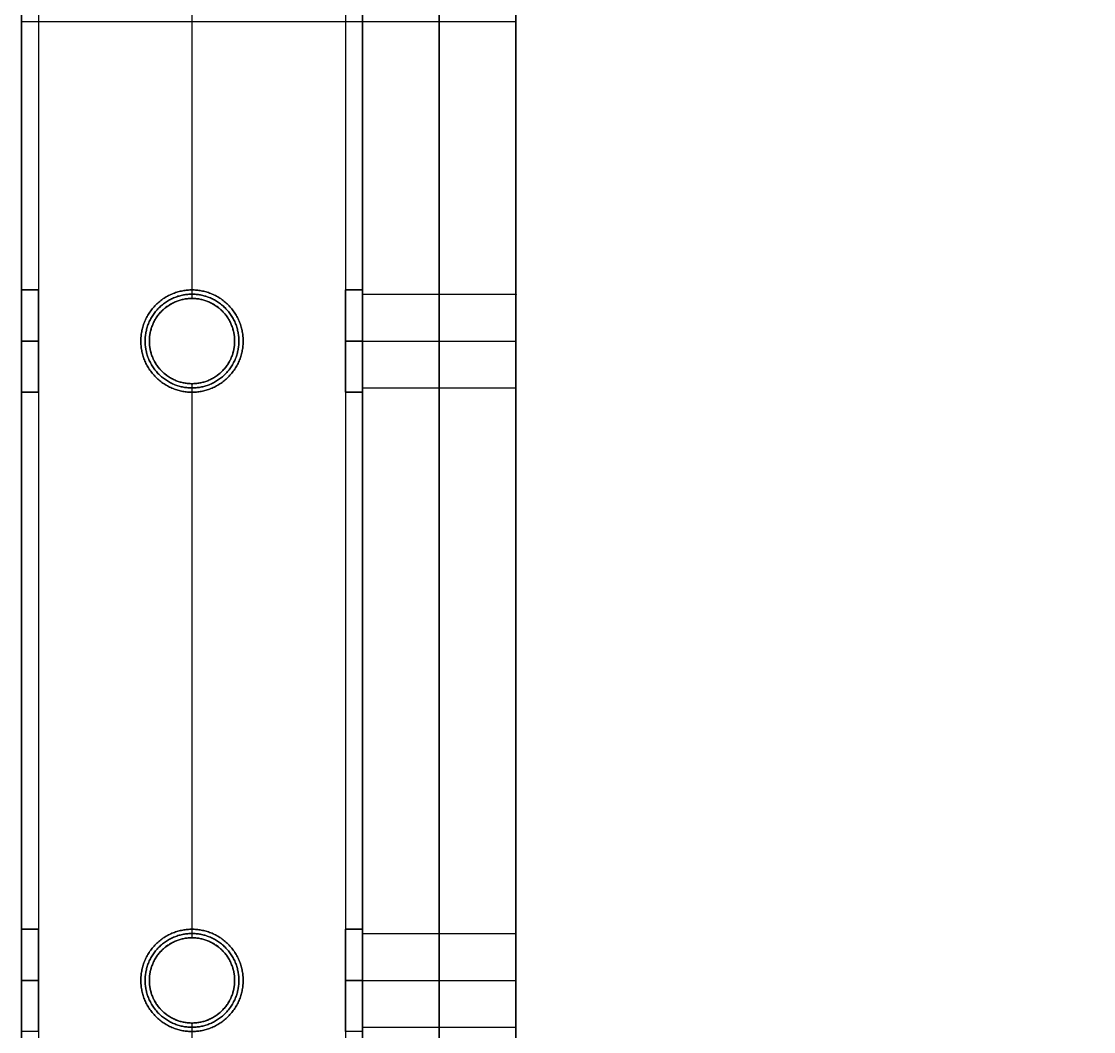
# Model space of a CAD drawing. Header units: millimetres. Extents: x -6529 to 809, y -8611 to 207.
# Drawn here: x -507 to -381.2, y -8371.5 to -8253 of the extents above; entities that cross this region are included whole.
import ezdxf

# ---------------------------------------------------------------- set-up
doc = ezdxf.new("R2010")
doc.units = ezdxf.units.MM
doc.header["$MEASUREMENT"] = 0
doc.layers.add('platen', color=7, linetype='Continuous', true_color=0x007f00)
doc.layers.add('staal', color=5, linetype='Continuous', true_color=0x0000ff)

# ---------------------------------------------------------------- blocks, each defined once
blk = doc.blocks.new('plaat base')
at = {"layer": 'platen'}
for p, q in [((58, -600), (1258, -600)), ((58, -600, 18), (1258, -600, 18)), ((245.5, -1232.5), (245.5, -1232.5, 18)), ((320.5, -1232.5), (320.5, -1232.5, 18)), ((240, -1238), (240, -1238, 18)), ((251, -1238), (251, -1238, 18)), ((315, -1238), (315, -1238, 18)), ((326, -1238), (326, -1238, 18)), ((245.5, -1243.5), (245.5, -1243.5, 18)), ((320.5, -1243.5), (320.5, -1243.5, 18))]:
    blk.add_line(p, q, dxfattribs=at)
for points in [[(358, 0), (179, 0), (0, 0)], [(358, 0, 18), (179, 0, 18), (0, 0, 18)], [(358, 0, 9), (179, 0, 9), (0, 0, 9)], [(0, -600), (0, -750), (0, -900)], [(0, -600, 18), (0, -750, 18), (0, -900, 18)], [(0, -600, 9), (0, -750, 9), (0, -900, 9)], [(0, -900), (0, -900, 9), (0, -900, 18)], [(0, -900), (29, -900), (58, -900)], [(0, -900, 18), (29, -900, 18), (58, -900, 18)], [(0, -900, 9), (29, -900, 9), (58, -900, 9)], [(29, -900), (29, -900, 9), (29, -900, 18)], [(58, -900), (58, -900, 9), (58, -900, 18)], [(58, -900), (58, -1079), (58, -1258)], [(58, -900, 18), (58, -1079, 18), (58, -1258, 18)], [(58, -900, 9), (58, -1079, 9), (58, -1258, 9)], [(58, -1258), (208, -1258), (358, -1258)], [(58, -1258, 18), (208, -1258, 18), (358, -1258, 18)], [(58, -1258, 9), (208, -1258, 9), (358, -1258, 9)]]:
    blk.add_open_spline(points, degree=2, dxfattribs=at)
for points in [[(245.5, -1243.5), (240, -1243.5), (240, -1238), (240, -1232.5), (245.5, -1232.5), (251, -1232.5), (251, -1238), (251, -1243.5), (245.5, -1243.5)], [(245.5, -1243.5, 18), (240, -1243.5, 18), (240, -1238, 18), (240, -1232.5, 18), (245.5, -1232.5, 18), (251, -1232.5, 18), (251, -1238, 18), (251, -1243.5, 18), (245.5, -1243.5, 18)], [(320.5, -1243.5), (315, -1243.5), (315, -1238), (315, -1232.5), (320.5, -1232.5), (326, -1232.5), (326, -1238), (326, -1243.5), (320.5, -1243.5)], [(320.5, -1243.5, 18), (315, -1243.5, 18), (315, -1238, 18), (315, -1232.5, 18), (320.5, -1232.5, 18), (326, -1232.5, 18), (326, -1238, 18), (326, -1243.5, 18), (320.5, -1243.5, 18)]]:
    blk.add_rational_spline(points, [1, 0.707106781187, 1, 0.707106781187, 1, 0.707106781187, 1, 0.707106781187, 1], degree=2, knots=[-31.415927, -31.415927, -31.415927, -23.561945, -23.561945, -15.707963, -15.707963, -7.853982, -7.853982, 0, 0, 0], dxfattribs=at)
blk = doc.blocks.new('plaat laag')
at = {"layer": 'platen'}
for p, q in [((-3.27, -989.99, -38), (14.73, -990.05, -38)), ((-3.29, -995.49, -43.5), (14.71, -995.55, -43.5)), ((-3.29, -995.49, -32.5), (14.71, -995.55, -32.5)), ((-3.31, -1000.99, -38), (14.69, -1001.05, -38)), ((-3.52, -1064.99, -38), (14.48, -1065.05, -38)), ((-3.54, -1070.49, -43.5), (14.46, -1070.55, -43.5)), ((-3.54, -1070.49, -32.5), (14.46, -1070.55, -32.5)), ((-3.56, -1075.99, -38), (14.44, -1076.05, -38))]:
    blk.add_line(p, q, dxfattribs=at)
for points in [[(-0.19, -58, 300), (-2.18, -658, 300), (-4.16, -1257.99, 300)], [(17.81, -58.06, 300), (15.82, -658.06, 300), (13.84, -1258.05, 300)], [(-2.18, -658, 658), (-2.67, -808, 658), (-3.17, -957.99, 658)], [(-3.17, -957.99), (-2.67, -808), (-2.18, -658)], [(6.82, -658.03, 658), (6.33, -808.03, 658), (5.83, -958.02, 658)], [(5.83, -958.02), (6.33, -808.03), (6.82, -658.03)], [(15.82, -658.06, 658), (15.33, -808.06, 658), (14.83, -958.05, 658)], [(14.83, -958.05), (15.33, -808.06), (15.82, -658.06)], [(-3.17, -957.99, 600), (-3.76, -1136.99, 600), (-4.35, -1315.99, 600)], [(-4.16, -1257.99, -58), (-3.66, -1107.99, -58), (-3.17, -957.99, -58)], [(-3.17, -957.99, 658), (5.83, -958.02, 658), (14.83, -958.05, 658)], [(-3.17, -957.99, 658), (-3.17, -957.99, 629), (-3.17, -957.99, 600)], [(-3.17, -957.99, 600), (5.83, -958.02, 600), (14.83, -958.05, 600)], [(-3.17, -957.99, -58), (5.83, -958.02, -58), (14.83, -958.05, -58)], [(-3.17, -957.99, -58), (-3.17, -957.99, -29), (-3.17, -957.99)], [(-3.17, -957.99), (5.83, -958.02), (14.83, -958.05)], [(-3.17, -957.99, 629), (5.83, -958.02, 629), (14.83, -958.05, 629)], [(-3.17, -957.99, -29), (5.83, -958.02, -29), (14.83, -958.05, -29)], [(5.83, -958.02, 600), (5.24, -1137.02, 600), (4.65, -1316.02, 600)], [(4.84, -1258.02, -58), (5.34, -1108.02, -58), (5.83, -958.02, -58)], [(5.83, -958.02, 658), (5.83, -958.02, 629), (5.83, -958.02, 600)], [(5.83, -958.02, -58), (5.83, -958.02, -29), (5.83, -958.02)], [(14.83, -958.05, 600), (14.24, -1137.05, 600), (13.65, -1316.05, 600)], [(13.84, -1258.05, -58), (14.34, -1108.05, -58), (14.83, -958.05, -58)], [(14.83, -958.05, 658), (14.83, -958.05, 629), (14.83, -958.05, 600)], [(14.83, -958.05, -58), (14.83, -958.05, -29), (14.83, -958.05)]]:
    blk.add_open_spline(points, degree=2, dxfattribs=at)
for points in [[(-3.29, -995.49, -43.5), (-3.31, -1000.99, -43.5), (-3.31, -1000.99, -38), (-3.31, -1000.99, -32.5), (-3.29, -995.49, -32.5), (-3.27, -989.99, -32.5), (-3.27, -989.99, -38), (-3.27, -989.99, -43.5), (-3.29, -995.49, -43.5)], [(14.71, -995.55, -43.5), (14.69, -1001.05, -43.5), (14.69, -1001.05, -38), (14.69, -1001.05, -32.5), (14.71, -995.55, -32.5), (14.73, -990.05, -32.5), (14.73, -990.05, -38), (14.73, -990.05, -43.5), (14.71, -995.55, -43.5)], [(-3.54, -1070.49, -43.5), (-3.56, -1075.99, -43.5), (-3.56, -1075.99, -38), (-3.56, -1075.99, -32.5), (-3.54, -1070.49, -32.5), (-3.52, -1064.99, -32.5), (-3.52, -1064.99, -38), (-3.52, -1064.99, -43.5), (-3.54, -1070.49, -43.5)], [(14.46, -1070.55, -43.5), (14.44, -1076.05, -43.5), (14.44, -1076.05, -38), (14.44, -1076.05, -32.5), (14.46, -1070.55, -32.5), (14.48, -1065.05, -32.5), (14.48, -1065.05, -38), (14.48, -1065.05, -43.5), (14.46, -1070.55, -43.5)]]:
    blk.add_rational_spline(points, [1, 0.707106781187, 1, 0.707106781187, 1, 0.707106781187, 1, 0.707106781187, 1], degree=2, knots=[-31.415927, -31.415927, -31.415927, -23.561945, -23.561945, -15.707963, -15.707963, -7.853982, -7.853982, 0, 0, 0], dxfattribs=at)
blk = doc.blocks.new('top plaat')
at = {"layer": 'platen'}
for p, q in [((20, -950), (20, -950, 18)), ((14.5, -955.5), (14.5, -955.5, 18)), ((25.5, -955.5), (25.5, -955.5, 18)), ((20, -961), (20, -961, 18)), ((20, -1025), (20, -1025, 18)), ((14.5, -1030.5), (14.5, -1030.5, 18)), ((25.5, -1030.5), (25.5, -1030.5, 18)), ((20, -1036), (20, -1036, 18))]:
    blk.add_line(p, q, dxfattribs=at)
for points in [[(0, 0), (0, -309), (0, -618), (0, -927), (0, -1236)], [(0, 0, 18), (0, -309, 18), (0, -618, 18), (0, -927, 18), (0, -1236, 18)], [(0, 0, 9), (0, -309, 9), (0, -618, 9), (0, -927, 9), (0, -1236, 9)]]:
    blk.add_open_spline(points, degree=2, knots=[4655.052018, 4655.052018, 4655.052018, 5274.345164, 5274.345164, 5893.638309, 5893.638309, 5893.638309], dxfattribs=at)
for points, knots in [([(25.5, -955.5), (25.5, -961), (20, -961), (14.5, -961), (14.5, -955.5), (14.5, -950), (20, -950), (25.5, -950), (25.5, -955.5)], [-31.415927, -31.415927, -31.415927, -23.561945, -23.561945, -15.707963, -15.707963, -7.853982, -7.853982, 0, 0, 0]), ([(25.5, -955.5, 18), (25.5, -961, 18), (20, -961, 18), (14.5, -961, 18), (14.5, -955.5, 18), (14.5, -950, 18), (20, -950, 18), (25.5, -950, 18), (25.5, -955.5, 18)], [-31.415927, -31.415927, -31.415927, -23.561945, -23.561945, -15.707963, -15.707963, -7.853982, -7.853982, 0, 0, 0]), ([(25.5, -955.5, 9), (25.5, -950, 9), (20, -950, 9), (14.5, -950, 9), (14.5, -955.5, 9), (14.5, -961, 9), (20, -961, 9), (25.5, -961, 9), (25.5, -955.5, 9)], [0, 0, 0, 7.853982, 7.853982, 15.707963, 15.707963, 23.561945, 23.561945, 31.415927, 31.415927, 31.415927]), ([(25.5, -1030.5), (25.5, -1036), (20, -1036), (14.5, -1036), (14.5, -1030.5), (14.5, -1025), (20, -1025), (25.5, -1025), (25.5, -1030.5)], [-31.415927, -31.415927, -31.415927, -23.561945, -23.561945, -15.707963, -15.707963, -7.853982, -7.853982, 0, 0, 0]), ([(25.5, -1030.5, 18), (25.5, -1036, 18), (20, -1036, 18), (14.5, -1036, 18), (14.5, -1030.5, 18), (14.5, -1025, 18), (20, -1025, 18), (25.5, -1025, 18), (25.5, -1030.5, 18)], [-31.415927, -31.415927, -31.415927, -23.561945, -23.561945, -15.707963, -15.707963, -7.853982, -7.853982, 0, 0, 0]), ([(25.5, -1030.5, 9), (25.5, -1025, 9), (20, -1025, 9), (14.5, -1025, 9), (14.5, -1030.5, 9), (14.5, -1036, 9), (20, -1036, 9), (25.5, -1036, 9), (25.5, -1030.5, 9)], [0, 0, 0, 7.853982, 7.853982, 15.707963, 15.707963, 23.561945, 23.561945, 31.415927, 31.415927, 31.415927])]:
    blk.add_rational_spline(points, [1, 0.707106781187, 1, 0.707106781187, 1, 0.707106781187, 1, 0.707106781187, 1], degree=2, knots=knots, dxfattribs=at)

msp = doc.modelspace()

# ---------------------------------------------------------------- linework, layer by layer
at = {"layer": 'staal'}
for p, q in [((-504.97, -8284.5, 1972), (-506.97, -8284.5, 1972)), ((-506.97, -8284.5, 20), (-504.97, -8284.5, 20)), ((-504.97, -8284.5, 696), (-506.97, -8284.5, 696)), ((-486.97, -8284.5, 38), (-486.97, -8284.5, 40)), ((-486.97, -8284.5), (-486.97, -8284.5, 2)), ((-486.97, -8285.5, 1990), (-486.97, -8285.5, 1992)), ((-486.97, -8285.5, 1952), (-486.97, -8285.5, 1954)), ((-486.97, -8285.5, 714), (-486.97, -8285.5, 716)), ((-486.97, -8285.5, 676), (-486.97, -8285.5, 678)), ((-466.97, -8284.5, 1972), (-468.97, -8284.5, 1972)), ((-468.97, -8284.5, 20), (-466.97, -8284.5, 20)), ((-466.97, -8284.5, 696), (-468.97, -8284.5, 696)), ((-504.97, -8290.5, 1966), (-506.97, -8290.5, 1966)), ((-504.97, -8290.5, 1978), (-506.97, -8290.5, 1978)), ((-506.97, -8290.5, 14), (-504.97, -8290.5, 14)), ((-506.97, -8290.5, 26), (-504.97, -8290.5, 26)), ((-504.97, -8290.5, 690), (-506.97, -8290.5, 690)), ((-504.97, -8290.5, 702), (-506.97, -8290.5, 702)), ((-492.97, -8290.5, 38), (-492.97, -8290.5, 40)), ((-492.97, -8290.5), (-492.97, -8290.5, 2)), ((-491.97, -8290.5, 1990), (-491.97, -8290.5, 1992)), ((-491.97, -8290.5, 1952), (-491.97, -8290.5, 1954)), ((-491.97, -8290.5, 714), (-491.97, -8290.5, 716)), ((-491.97, -8290.5, 676), (-491.97, -8290.5, 678)), ((-481.97, -8290.5, 1952), (-481.97, -8290.5, 1954)), ((-481.97, -8290.5, 1990), (-481.97, -8290.5, 1992)), ((-481.97, -8290.5, 676), (-481.97, -8290.5, 678)), ((-481.97, -8290.5, 714), (-481.97, -8290.5, 716)), ((-480.97, -8290.5, 38), (-480.97, -8290.5, 40)), ((-480.97, -8290.5), (-480.97, -8290.5, 2)), ((-466.97, -8290.5, 1966), (-468.97, -8290.5, 1966)), ((-466.97, -8290.5, 1978), (-468.97, -8290.5, 1978)), ((-468.97, -8290.5, 14), (-466.97, -8290.5, 14)), ((-468.97, -8290.5, 26), (-466.97, -8290.5, 26)), ((-466.97, -8290.5, 690), (-468.97, -8290.5, 690)), ((-466.97, -8290.5, 702), (-468.97, -8290.5, 702)), ((-486.97, -8295.5, 1990), (-486.97, -8295.5, 1992)), ((-486.97, -8295.5, 1952), (-486.97, -8295.5, 1954)), ((-486.97, -8295.5, 714), (-486.97, -8295.5, 716)), ((-486.97, -8295.5, 676), (-486.97, -8295.5, 678)), ((-504.97, -8296.5, 1972), (-506.97, -8296.5, 1972)), ((-506.97, -8296.5, 20), (-504.97, -8296.5, 20)), ((-504.97, -8296.5, 696), (-506.97, -8296.5, 696)), ((-486.97, -8296.5, 38), (-486.97, -8296.5, 40)), ((-486.97, -8296.5), (-486.97, -8296.5, 2)), ((-466.97, -8296.5, 1972), (-468.97, -8296.5, 1972)), ((-468.97, -8296.5, 20), (-466.97, -8296.5, 20)), ((-466.97, -8296.5, 696), (-468.97, -8296.5, 696)), ((-504.97, -8359.5, 1972), (-506.97, -8359.5, 1972)), ((-506.97, -8359.5, 20), (-504.97, -8359.5, 20)), ((-504.97, -8359.5, 696), (-506.97, -8359.5, 696)), ((-486.97, -8359.5, 38), (-486.97, -8359.5, 40)), ((-486.97, -8359.5), (-486.97, -8359.5, 2)), ((-466.97, -8359.5, 1972), (-468.97, -8359.5, 1972)), ((-468.97, -8359.5, 20), (-466.97, -8359.5, 20)), ((-466.97, -8359.5, 696), (-468.97, -8359.5, 696)), ((-486.97, -8360.5, 1990), (-486.97, -8360.5, 1992)), ((-486.97, -8360.5, 1952), (-486.97, -8360.5, 1954)), ((-486.97, -8360.5, 714), (-486.97, -8360.5, 716)), ((-486.97, -8360.5, 676), (-486.97, -8360.5, 678)), ((-504.97, -8365.5, 1966), (-506.97, -8365.5, 1966)), ((-504.97, -8365.5, 1978), (-506.97, -8365.5, 1978)), ((-506.97, -8365.5, 14), (-504.97, -8365.5, 14)), ((-506.97, -8365.5, 26), (-504.97, -8365.5, 26)), ((-504.97, -8365.5, 690), (-506.97, -8365.5, 690)), ((-504.97, -8365.5, 702), (-506.97, -8365.5, 702)), ((-492.97, -8365.5, 38), (-492.97, -8365.5, 40)), ((-492.97, -8365.5), (-492.97, -8365.5, 2)), ((-491.97, -8365.5, 1990), (-491.97, -8365.5, 1992)), ((-491.97, -8365.5, 1952), (-491.97, -8365.5, 1954)), ((-491.97, -8365.5, 714), (-491.97, -8365.5, 716)), ((-491.97, -8365.5, 676), (-491.97, -8365.5, 678)), ((-481.97, -8365.5, 1952), (-481.97, -8365.5, 1954)), ((-481.97, -8365.5, 1990), (-481.97, -8365.5, 1992)), ((-481.97, -8365.5, 676), (-481.97, -8365.5, 678)), ((-481.97, -8365.5, 714), (-481.97, -8365.5, 716)), ((-480.97, -8365.5, 38), (-480.97, -8365.5, 40)), ((-480.97, -8365.5), (-480.97, -8365.5, 2)), ((-466.97, -8365.5, 1966), (-468.97, -8365.5, 1966)), ((-466.97, -8365.5, 1978), (-468.97, -8365.5, 1978)), ((-468.97, -8365.5, 14), (-466.97, -8365.5, 14)), ((-468.97, -8365.5, 26), (-466.97, -8365.5, 26)), ((-466.97, -8365.5, 690), (-468.97, -8365.5, 690)), ((-466.97, -8365.5, 702), (-468.97, -8365.5, 702)), ((-486.97, -8370.5, 1990), (-486.97, -8370.5, 1992)), ((-486.97, -8370.5, 1952), (-486.97, -8370.5, 1954)), ((-486.97, -8370.5, 714), (-486.97, -8370.5, 716)), ((-486.97, -8370.5, 676), (-486.97, -8370.5, 678)), ((-504.97, -8371.5, 1972), (-506.97, -8371.5, 1972)), ((-504.97, -8371.5, 696), (-506.97, -8371.5, 696)), ((-466.97, -8371.5, 1972), (-468.97, -8371.5, 1972)), ((-466.97, -8371.5, 696), (-468.97, -8371.5, 696))]:
    msp.add_line(p, q, dxfattribs=at)
for points in [[(-506.97, -7295), (809.03, -7295), (809.03, -8611), (-506.97, -8611)], [(-466.97, -7335), (769.03, -7335), (769.03, -8571), (-466.97, -8571)]]:
    msp.add_lwpolyline(points, close=True, dxfattribs=at)
for centre in [(-486.97, -8290.5, 1952), (-486.97, -8290.5, 1991), (-486.97, -8290.5, 1953), (-486.97, -8290.5, 676), (-486.97, -8290.5, 715), (-486.97, -8290.5, 677), (-486.97, -8365.5, 1952), (-486.97, -8365.5, 1991), (-486.97, -8365.5, 1953), (-486.97, -8365.5, 676), (-486.97, -8365.5, 715), (-486.97, -8365.5, 677)]:
    msp.add_circle(centre, 5, dxfattribs=at)
for points in [[(-506.97, -7295, 1952), (-506.97, -7953, 1952), (-506.97, -8611, 1952)], [(-506.97, -7295, 1992), (-506.97, -7953, 1992), (-506.97, -8611, 1992)], [(-506.97, -7295), (-506.97, -7953), (-506.97, -8611)], [(-506.97, -7295, 40), (-506.97, -7953, 40), (-506.97, -8611, 40)], [(-506.97, -7295, 676), (-506.97, -7953, 676), (-506.97, -8611, 676)], [(-506.97, -7295, 716), (-506.97, -7953, 716), (-506.97, -8611, 716)], [(-504.97, -7297, 1990), (-504.97, -7953, 1990), (-504.97, -8609, 1990)], [(-504.97, -7297, 1954), (-504.97, -7953, 1954), (-504.97, -8609, 1954)], [(-504.97, -7297, 38), (-504.97, -7953, 38), (-504.97, -8609, 38)], [(-504.97, -7297, 2), (-504.97, -7953, 2), (-504.97, -8609, 2)], [(-504.97, -7297, 714), (-504.97, -7953, 714), (-504.97, -8609, 714)], [(-504.97, -7297, 678), (-504.97, -7953, 678), (-504.97, -8609, 678)], [(-468.97, -7333, 1990), (-468.97, -7953, 1990), (-468.97, -8573, 1990)], [(-468.97, -7333, 1954), (-468.97, -7953, 1954), (-468.97, -8573, 1954)], [(-468.97, -7333, 38), (-468.97, -7953, 38), (-468.97, -8573, 38)], [(-468.97, -7333, 2), (-468.97, -7953, 2), (-468.97, -8573, 2)], [(-468.97, -7333, 714), (-468.97, -7953, 714), (-468.97, -8573, 714)], [(-468.97, -7333, 678), (-468.97, -7953, 678), (-468.97, -8573, 678)], [(-466.97, -7335, 1952), (-466.97, -7953, 1952), (-466.97, -8571, 1952)], [(-466.97, -7335, 1992), (-466.97, -7953, 1992), (-466.97, -8571, 1992)], [(-466.97, -7335), (-466.97, -7953), (-466.97, -8571)], [(-466.97, -7335, 40), (-466.97, -7953, 40), (-466.97, -8571, 40)], [(-466.97, -7335, 676), (-466.97, -7953, 676), (-466.97, -8571, 676)], [(-466.97, -7335, 716), (-466.97, -7953, 716), (-466.97, -8571, 716)], [(-506.97, -8221.5, 1972), (-506.97, -8253, 1972), (-506.97, -8284.5, 1972)], [(-506.97, -8221.5, 20), (-506.97, -8253, 20), (-506.97, -8284.5, 20)], [(-506.97, -8221.5, 696), (-506.97, -8253, 696), (-506.97, -8284.5, 696)], [(-504.97, -8221.5, 1972), (-504.97, -8253, 1972), (-504.97, -8284.5, 1972)], [(-504.97, -8221.5, 20), (-504.97, -8253, 20), (-504.97, -8284.5, 20)], [(-504.97, -8221.5, 696), (-504.97, -8253, 696), (-504.97, -8284.5, 696)], [(-486.97, -8220.5, 1992), (-486.97, -8253, 1992), (-486.97, -8285.5, 1992)], [(-486.97, -8220.5, 1990), (-486.97, -8253, 1990), (-486.97, -8285.5, 1990)], [(-486.97, -8220.5, 1954), (-486.97, -8253, 1954), (-486.97, -8285.5, 1954)], [(-486.97, -8220.5, 1952), (-486.97, -8253, 1952), (-486.97, -8285.5, 1952)], [(-486.97, -8220.5, 716), (-486.97, -8253, 716), (-486.97, -8285.5, 716)], [(-486.97, -8220.5, 714), (-486.97, -8253, 714), (-486.97, -8285.5, 714)], [(-486.97, -8220.5, 678), (-486.97, -8253, 678), (-486.97, -8285.5, 678)], [(-486.97, -8220.5, 676), (-486.97, -8253, 676), (-486.97, -8285.5, 676)], [(-486.97, -8221.5, 40), (-486.97, -8253, 40), (-486.97, -8284.5, 40)], [(-486.97, -8221.5, 38), (-486.97, -8253, 38), (-486.97, -8284.5, 38)], [(-486.97, -8221.5, 2), (-486.97, -8253, 2), (-486.97, -8284.5, 2)], [(-486.97, -8221.5), (-486.97, -8253), (-486.97, -8284.5)], [(-468.97, -8221.5, 1972), (-468.97, -8253, 1972), (-468.97, -8284.5, 1972)], [(-468.97, -8221.5, 20), (-468.97, -8253, 20), (-468.97, -8284.5, 20)], [(-468.97, -8221.5, 696), (-468.97, -8253, 696), (-468.97, -8284.5, 696)], [(-466.97, -8221.5, 1972), (-466.97, -8253, 1972), (-466.97, -8284.5, 1972)], [(-466.97, -8221.5, 20), (-466.97, -8253, 20), (-466.97, -8284.5, 20)], [(-466.97, -8221.5, 696), (-466.97, -8253, 696), (-466.97, -8284.5, 696)], [(-486.97, -8295.5, 1992), (-486.97, -8328, 1992), (-486.97, -8360.5, 1992)], [(-486.97, -8295.5, 1990), (-486.97, -8328, 1990), (-486.97, -8360.5, 1990)], [(-486.97, -8295.5, 1954), (-486.97, -8328, 1954), (-486.97, -8360.5, 1954)], [(-486.97, -8295.5, 1952), (-486.97, -8328, 1952), (-486.97, -8360.5, 1952)], [(-486.97, -8295.5, 716), (-486.97, -8328, 716), (-486.97, -8360.5, 716)], [(-486.97, -8295.5, 714), (-486.97, -8328, 714), (-486.97, -8360.5, 714)], [(-486.97, -8295.5, 678), (-486.97, -8328, 678), (-486.97, -8360.5, 678)], [(-486.97, -8295.5, 676), (-486.97, -8328, 676), (-486.97, -8360.5, 676)], [(-506.97, -8296.5, 1972), (-506.97, -8328, 1972), (-506.97, -8359.5, 1972)], [(-506.97, -8296.5, 20), (-506.97, -8328, 20), (-506.97, -8359.5, 20)], [(-506.97, -8296.5, 696), (-506.97, -8328, 696), (-506.97, -8359.5, 696)], [(-504.97, -8296.5, 1972), (-504.97, -8328, 1972), (-504.97, -8359.5, 1972)], [(-504.97, -8296.5, 20), (-504.97, -8328, 20), (-504.97, -8359.5, 20)], [(-504.97, -8296.5, 696), (-504.97, -8328, 696), (-504.97, -8359.5, 696)], [(-486.97, -8296.5, 40), (-486.97, -8328, 40), (-486.97, -8359.5, 40)], [(-486.97, -8296.5, 38), (-486.97, -8328, 38), (-486.97, -8359.5, 38)], [(-486.97, -8296.5, 2), (-486.97, -8328, 2), (-486.97, -8359.5, 2)], [(-486.97, -8296.5), (-486.97, -8328), (-486.97, -8359.5)], [(-468.97, -8296.5, 1972), (-468.97, -8328, 1972), (-468.97, -8359.5, 1972)], [(-468.97, -8296.5, 20), (-468.97, -8328, 20), (-468.97, -8359.5, 20)], [(-468.97, -8296.5, 696), (-468.97, -8328, 696), (-468.97, -8359.5, 696)], [(-466.97, -8296.5, 1972), (-466.97, -8328, 1972), (-466.97, -8359.5, 1972)], [(-466.97, -8296.5, 20), (-466.97, -8328, 20), (-466.97, -8359.5, 20)], [(-466.97, -8296.5, 696), (-466.97, -8328, 696), (-466.97, -8359.5, 696)], [(-486.97, -8370.5, 1992), (-486.97, -8403, 1992), (-486.97, -8435.5, 1992)], [(-486.97, -8370.5, 1990), (-486.97, -8403, 1990), (-486.97, -8435.5, 1990)], [(-486.97, -8370.5, 1954), (-486.97, -8403, 1954), (-486.97, -8435.5, 1954)], [(-486.97, -8370.5, 1952), (-486.97, -8403, 1952), (-486.97, -8435.5, 1952)], [(-486.97, -8370.5, 716), (-486.97, -8403, 716), (-486.97, -8435.5, 716)], [(-486.97, -8370.5, 714), (-486.97, -8403, 714), (-486.97, -8435.5, 714)], [(-486.97, -8370.5, 678), (-486.97, -8403, 678), (-486.97, -8435.5, 678)], [(-486.97, -8370.5, 676), (-486.97, -8403, 676), (-486.97, -8435.5, 676)], [(-506.97, -8371.5, 1972), (-506.97, -8403, 1972), (-506.97, -8434.5, 1972)], [(-506.97, -8371.5, 696), (-506.97, -8403, 696), (-506.97, -8434.5, 696)], [(-504.97, -8371.5, 1972), (-504.97, -8403, 1972), (-504.97, -8434.5, 1972)], [(-504.97, -8371.5, 696), (-504.97, -8403, 696), (-504.97, -8434.5, 696)], [(-468.97, -8371.5, 1972), (-468.97, -8403, 1972), (-468.97, -8434.5, 1972)], [(-468.97, -8371.5, 696), (-468.97, -8403, 696), (-468.97, -8434.5, 696)], [(-466.97, -8371.5, 1972), (-466.97, -8403, 1972), (-466.97, -8434.5, 1972)], [(-466.97, -8371.5, 696), (-466.97, -8403, 696), (-466.97, -8434.5, 696)]]:
    msp.add_open_spline(points, degree=2, dxfattribs=at)
for points, knots in [([(-506.97, -8290.5, 1966), (-506.97, -8284.5, 1966), (-506.97, -8284.5, 1972), (-506.97, -8284.5, 1978), (-506.97, -8290.5, 1978), (-506.97, -8296.5, 1978), (-506.97, -8296.5, 1972), (-506.97, -8296.5, 1966), (-506.97, -8290.5, 1966)], [0, 0, 0, 7.853982, 7.853982, 15.707963, 15.707963, 23.561945, 23.561945, 31.415927, 31.415927, 31.415927]), ([(-506.97, -8290.5, 14), (-506.97, -8284.5, 14), (-506.97, -8284.5, 20), (-506.97, -8284.5, 26), (-506.97, -8290.5, 26), (-506.97, -8296.5, 26), (-506.97, -8296.5, 20), (-506.97, -8296.5, 14), (-506.97, -8290.5, 14)], [0, 0, 0, 7.853982, 7.853982, 15.707963, 15.707963, 23.561945, 23.561945, 31.415927, 31.415927, 31.415927]), ([(-506.97, -8290.5, 690), (-506.97, -8284.5, 690), (-506.97, -8284.5, 696), (-506.97, -8284.5, 702), (-506.97, -8290.5, 702), (-506.97, -8296.5, 702), (-506.97, -8296.5, 696), (-506.97, -8296.5, 690), (-506.97, -8290.5, 690)], [0, 0, 0, 7.853982, 7.853982, 15.707963, 15.707963, 23.561945, 23.561945, 31.415927, 31.415927, 31.415927]), ([(-504.97, -8290.5, 1966), (-504.97, -8296.5, 1966), (-504.97, -8296.5, 1972), (-504.97, -8296.5, 1978), (-504.97, -8290.5, 1978), (-504.97, -8284.5, 1978), (-504.97, -8284.5, 1972), (-504.97, -8284.5, 1966), (-504.97, -8290.5, 1966)], [-31.415927, -31.415927, -31.415927, -23.561945, -23.561945, -15.707963, -15.707963, -7.853982, -7.853982, 0, 0, 0]), ([(-504.97, -8290.5, 14), (-504.97, -8296.5, 14), (-504.97, -8296.5, 20), (-504.97, -8296.5, 26), (-504.97, -8290.5, 26), (-504.97, -8284.5, 26), (-504.97, -8284.5, 20), (-504.97, -8284.5, 14), (-504.97, -8290.5, 14)], [-31.415927, -31.415927, -31.415927, -23.561945, -23.561945, -15.707963, -15.707963, -7.853982, -7.853982, 0, 0, 0]), ([(-504.97, -8290.5, 690), (-504.97, -8296.5, 690), (-504.97, -8296.5, 696), (-504.97, -8296.5, 702), (-504.97, -8290.5, 702), (-504.97, -8284.5, 702), (-504.97, -8284.5, 696), (-504.97, -8284.5, 690), (-504.97, -8290.5, 690)], [-31.415927, -31.415927, -31.415927, -23.561945, -23.561945, -15.707963, -15.707963, -7.853982, -7.853982, 0, 0, 0]), ([(-480.97, -8290.5, 40), (-480.97, -8296.5, 40), (-486.97, -8296.5, 40), (-492.97, -8296.5, 40), (-492.97, -8290.5, 40), (-492.97, -8284.5, 40), (-486.97, -8284.5, 40), (-480.97, -8284.5, 40), (-480.97, -8290.5, 40)], [-31.415927, -31.415927, -31.415927, -23.561945, -23.561945, -15.707963, -15.707963, -7.853982, -7.853982, 0, 0, 0]), ([(-480.97, -8290.5, 38), (-480.97, -8284.5, 38), (-486.97, -8284.5, 38), (-492.97, -8284.5, 38), (-492.97, -8290.5, 38), (-492.97, -8296.5, 38), (-486.97, -8296.5, 38), (-480.97, -8296.5, 38), (-480.97, -8290.5, 38)], [0, 0, 0, 7.853982, 7.853982, 15.707963, 15.707963, 23.561945, 23.561945, 31.415927, 31.415927, 31.415927]), ([(-480.97, -8290.5, 2), (-480.97, -8296.5, 2), (-486.97, -8296.5, 2), (-492.97, -8296.5, 2), (-492.97, -8290.5, 2), (-492.97, -8284.5, 2), (-486.97, -8284.5, 2), (-480.97, -8284.5, 2), (-480.97, -8290.5, 2)], [-31.415927, -31.415927, -31.415927, -23.561945, -23.561945, -15.707963, -15.707963, -7.853982, -7.853982, 0, 0, 0]), ([(-480.97, -8290.5), (-480.97, -8284.5), (-486.97, -8284.5), (-492.97, -8284.5), (-492.97, -8290.5), (-492.97, -8296.5), (-486.97, -8296.5), (-480.97, -8296.5), (-480.97, -8290.5)], [0, 0, 0, 7.853982, 7.853982, 15.707963, 15.707963, 23.561945, 23.561945, 31.415927, 31.415927, 31.415927]), ([(-481.97, -8290.5, 1992), (-481.97, -8295.5, 1992), (-486.97, -8295.5, 1992), (-491.97, -8295.5, 1992), (-491.97, -8290.5, 1992), (-491.97, -8285.5, 1992), (-486.97, -8285.5, 1992), (-481.97, -8285.5, 1992), (-481.97, -8290.5, 1992)], [-31.415927, -31.415927, -31.415927, -23.561945, -23.561945, -15.707963, -15.707963, -7.853982, -7.853982, 0, 0, 0]), ([(-481.97, -8290.5, 1990), (-481.97, -8285.5, 1990), (-486.97, -8285.5, 1990), (-491.97, -8285.5, 1990), (-491.97, -8290.5, 1990), (-491.97, -8295.5, 1990), (-486.97, -8295.5, 1990), (-481.97, -8295.5, 1990), (-481.97, -8290.5, 1990)], [0, 0, 0, 7.853982, 7.853982, 15.707963, 15.707963, 23.561945, 23.561945, 31.415927, 31.415927, 31.415927]), ([(-481.97, -8290.5, 1954), (-481.97, -8295.5, 1954), (-486.97, -8295.5, 1954), (-491.97, -8295.5, 1954), (-491.97, -8290.5, 1954), (-491.97, -8285.5, 1954), (-486.97, -8285.5, 1954), (-481.97, -8285.5, 1954), (-481.97, -8290.5, 1954)], [-31.415927, -31.415927, -31.415927, -23.561945, -23.561945, -15.707963, -15.707963, -7.853982, -7.853982, 0, 0, 0]), ([(-481.97, -8290.5, 716), (-481.97, -8295.5, 716), (-486.97, -8295.5, 716), (-491.97, -8295.5, 716), (-491.97, -8290.5, 716), (-491.97, -8285.5, 716), (-486.97, -8285.5, 716), (-481.97, -8285.5, 716), (-481.97, -8290.5, 716)], [-31.415927, -31.415927, -31.415927, -23.561945, -23.561945, -15.707963, -15.707963, -7.853982, -7.853982, 0, 0, 0]), ([(-481.97, -8290.5, 714), (-481.97, -8285.5, 714), (-486.97, -8285.5, 714), (-491.97, -8285.5, 714), (-491.97, -8290.5, 714), (-491.97, -8295.5, 714), (-486.97, -8295.5, 714), (-481.97, -8295.5, 714), (-481.97, -8290.5, 714)], [0, 0, 0, 7.853982, 7.853982, 15.707963, 15.707963, 23.561945, 23.561945, 31.415927, 31.415927, 31.415927]), ([(-481.97, -8290.5, 678), (-481.97, -8295.5, 678), (-486.97, -8295.5, 678), (-491.97, -8295.5, 678), (-491.97, -8290.5, 678), (-491.97, -8285.5, 678), (-486.97, -8285.5, 678), (-481.97, -8285.5, 678), (-481.97, -8290.5, 678)], [-31.415927, -31.415927, -31.415927, -23.561945, -23.561945, -15.707963, -15.707963, -7.853982, -7.853982, 0, 0, 0]), ([(-468.97, -8290.5, 1966), (-468.97, -8284.5, 1966), (-468.97, -8284.5, 1972), (-468.97, -8284.5, 1978), (-468.97, -8290.5, 1978), (-468.97, -8296.5, 1978), (-468.97, -8296.5, 1972), (-468.97, -8296.5, 1966), (-468.97, -8290.5, 1966)], [0, 0, 0, 7.853982, 7.853982, 15.707963, 15.707963, 23.561945, 23.561945, 31.415927, 31.415927, 31.415927]), ([(-468.97, -8290.5, 14), (-468.97, -8284.5, 14), (-468.97, -8284.5, 20), (-468.97, -8284.5, 26), (-468.97, -8290.5, 26), (-468.97, -8296.5, 26), (-468.97, -8296.5, 20), (-468.97, -8296.5, 14), (-468.97, -8290.5, 14)], [0, 0, 0, 7.853982, 7.853982, 15.707963, 15.707963, 23.561945, 23.561945, 31.415927, 31.415927, 31.415927]), ([(-468.97, -8290.5, 690), (-468.97, -8284.5, 690), (-468.97, -8284.5, 696), (-468.97, -8284.5, 702), (-468.97, -8290.5, 702), (-468.97, -8296.5, 702), (-468.97, -8296.5, 696), (-468.97, -8296.5, 690), (-468.97, -8290.5, 690)], [0, 0, 0, 7.853982, 7.853982, 15.707963, 15.707963, 23.561945, 23.561945, 31.415927, 31.415927, 31.415927]), ([(-466.97, -8290.5, 1966), (-466.97, -8296.5, 1966), (-466.97, -8296.5, 1972), (-466.97, -8296.5, 1978), (-466.97, -8290.5, 1978), (-466.97, -8284.5, 1978), (-466.97, -8284.5, 1972), (-466.97, -8284.5, 1966), (-466.97, -8290.5, 1966)], [-31.415927, -31.415927, -31.415927, -23.561945, -23.561945, -15.707963, -15.707963, -7.853982, -7.853982, 0, 0, 0]), ([(-466.97, -8290.5, 14), (-466.97, -8296.5, 14), (-466.97, -8296.5, 20), (-466.97, -8296.5, 26), (-466.97, -8290.5, 26), (-466.97, -8284.5, 26), (-466.97, -8284.5, 20), (-466.97, -8284.5, 14), (-466.97, -8290.5, 14)], [-31.415927, -31.415927, -31.415927, -23.561945, -23.561945, -15.707963, -15.707963, -7.853982, -7.853982, 0, 0, 0]), ([(-466.97, -8290.5, 690), (-466.97, -8296.5, 690), (-466.97, -8296.5, 696), (-466.97, -8296.5, 702), (-466.97, -8290.5, 702), (-466.97, -8284.5, 702), (-466.97, -8284.5, 696), (-466.97, -8284.5, 690), (-466.97, -8290.5, 690)], [-31.415927, -31.415927, -31.415927, -23.561945, -23.561945, -15.707963, -15.707963, -7.853982, -7.853982, 0, 0, 0]), ([(-506.97, -8365.5, 1966), (-506.97, -8359.5, 1966), (-506.97, -8359.5, 1972), (-506.97, -8359.5, 1978), (-506.97, -8365.5, 1978), (-506.97, -8371.5, 1978), (-506.97, -8371.5, 1972), (-506.97, -8371.5, 1966), (-506.97, -8365.5, 1966)], [0, 0, 0, 7.853982, 7.853982, 15.707963, 15.707963, 23.561945, 23.561945, 31.415927, 31.415927, 31.415927]), ([(-506.97, -8365.5, 14), (-506.97, -8359.5, 14), (-506.97, -8359.5, 20), (-506.97, -8359.5, 26), (-506.97, -8365.5, 26), (-506.97, -8371.5, 26), (-506.97, -8371.5, 20), (-506.97, -8371.5, 14), (-506.97, -8365.5, 14)], [0, 0, 0, 7.853982, 7.853982, 15.707963, 15.707963, 23.561945, 23.561945, 31.415927, 31.415927, 31.415927]), ([(-506.97, -8365.5, 690), (-506.97, -8359.5, 690), (-506.97, -8359.5, 696), (-506.97, -8359.5, 702), (-506.97, -8365.5, 702), (-506.97, -8371.5, 702), (-506.97, -8371.5, 696), (-506.97, -8371.5, 690), (-506.97, -8365.5, 690)], [0, 0, 0, 7.853982, 7.853982, 15.707963, 15.707963, 23.561945, 23.561945, 31.415927, 31.415927, 31.415927]), ([(-504.97, -8365.5, 1966), (-504.97, -8371.5, 1966), (-504.97, -8371.5, 1972), (-504.97, -8371.5, 1978), (-504.97, -8365.5, 1978), (-504.97, -8359.5, 1978), (-504.97, -8359.5, 1972), (-504.97, -8359.5, 1966), (-504.97, -8365.5, 1966)], [-31.415927, -31.415927, -31.415927, -23.561945, -23.561945, -15.707963, -15.707963, -7.853982, -7.853982, 0, 0, 0]), ([(-504.97, -8365.5, 14), (-504.97, -8371.5, 14), (-504.97, -8371.5, 20), (-504.97, -8371.5, 26), (-504.97, -8365.5, 26), (-504.97, -8359.5, 26), (-504.97, -8359.5, 20), (-504.97, -8359.5, 14), (-504.97, -8365.5, 14)], [-31.415927, -31.415927, -31.415927, -23.561945, -23.561945, -15.707963, -15.707963, -7.853982, -7.853982, 0, 0, 0]), ([(-504.97, -8365.5, 690), (-504.97, -8371.5, 690), (-504.97, -8371.5, 696), (-504.97, -8371.5, 702), (-504.97, -8365.5, 702), (-504.97, -8359.5, 702), (-504.97, -8359.5, 696), (-504.97, -8359.5, 690), (-504.97, -8365.5, 690)], [-31.415927, -31.415927, -31.415927, -23.561945, -23.561945, -15.707963, -15.707963, -7.853982, -7.853982, 0, 0, 0]), ([(-480.97, -8365.5, 40), (-480.97, -8371.5, 40), (-486.97, -8371.5, 40), (-492.97, -8371.5, 40), (-492.97, -8365.5, 40), (-492.97, -8359.5, 40), (-486.97, -8359.5, 40), (-480.97, -8359.5, 40), (-480.97, -8365.5, 40)], [-31.415927, -31.415927, -31.415927, -23.561945, -23.561945, -15.707963, -15.707963, -7.853982, -7.853982, 0, 0, 0]), ([(-480.97, -8365.5, 38), (-480.97, -8359.5, 38), (-486.97, -8359.5, 38), (-492.97, -8359.5, 38), (-492.97, -8365.5, 38), (-492.97, -8371.5, 38), (-486.97, -8371.5, 38), (-480.97, -8371.5, 38), (-480.97, -8365.5, 38)], [0, 0, 0, 7.853982, 7.853982, 15.707963, 15.707963, 23.561945, 23.561945, 31.415927, 31.415927, 31.415927]), ([(-480.97, -8365.5, 2), (-480.97, -8371.5, 2), (-486.97, -8371.5, 2), (-492.97, -8371.5, 2), (-492.97, -8365.5, 2), (-492.97, -8359.5, 2), (-486.97, -8359.5, 2), (-480.97, -8359.5, 2), (-480.97, -8365.5, 2)], [-31.415927, -31.415927, -31.415927, -23.561945, -23.561945, -15.707963, -15.707963, -7.853982, -7.853982, 0, 0, 0]), ([(-480.97, -8365.5), (-480.97, -8359.5), (-486.97, -8359.5), (-492.97, -8359.5), (-492.97, -8365.5), (-492.97, -8371.5), (-486.97, -8371.5), (-480.97, -8371.5), (-480.97, -8365.5)], [0, 0, 0, 7.853982, 7.853982, 15.707963, 15.707963, 23.561945, 23.561945, 31.415927, 31.415927, 31.415927]), ([(-468.97, -8365.5, 1966), (-468.97, -8359.5, 1966), (-468.97, -8359.5, 1972), (-468.97, -8359.5, 1978), (-468.97, -8365.5, 1978), (-468.97, -8371.5, 1978), (-468.97, -8371.5, 1972), (-468.97, -8371.5, 1966), (-468.97, -8365.5, 1966)], [0, 0, 0, 7.853982, 7.853982, 15.707963, 15.707963, 23.561945, 23.561945, 31.415927, 31.415927, 31.415927]), ([(-468.97, -8365.5, 14), (-468.97, -8359.5, 14), (-468.97, -8359.5, 20), (-468.97, -8359.5, 26), (-468.97, -8365.5, 26), (-468.97, -8371.5, 26), (-468.97, -8371.5, 20), (-468.97, -8371.5, 14), (-468.97, -8365.5, 14)], [0, 0, 0, 7.853982, 7.853982, 15.707963, 15.707963, 23.561945, 23.561945, 31.415927, 31.415927, 31.415927]), ([(-468.97, -8365.5, 690), (-468.97, -8359.5, 690), (-468.97, -8359.5, 696), (-468.97, -8359.5, 702), (-468.97, -8365.5, 702), (-468.97, -8371.5, 702), (-468.97, -8371.5, 696), (-468.97, -8371.5, 690), (-468.97, -8365.5, 690)], [0, 0, 0, 7.853982, 7.853982, 15.707963, 15.707963, 23.561945, 23.561945, 31.415927, 31.415927, 31.415927]), ([(-466.97, -8365.5, 1966), (-466.97, -8371.5, 1966), (-466.97, -8371.5, 1972), (-466.97, -8371.5, 1978), (-466.97, -8365.5, 1978), (-466.97, -8359.5, 1978), (-466.97, -8359.5, 1972), (-466.97, -8359.5, 1966), (-466.97, -8365.5, 1966)], [-31.415927, -31.415927, -31.415927, -23.561945, -23.561945, -15.707963, -15.707963, -7.853982, -7.853982, 0, 0, 0]), ([(-466.97, -8365.5, 14), (-466.97, -8371.5, 14), (-466.97, -8371.5, 20), (-466.97, -8371.5, 26), (-466.97, -8365.5, 26), (-466.97, -8359.5, 26), (-466.97, -8359.5, 20), (-466.97, -8359.5, 14), (-466.97, -8365.5, 14)], [-31.415927, -31.415927, -31.415927, -23.561945, -23.561945, -15.707963, -15.707963, -7.853982, -7.853982, 0, 0, 0]), ([(-466.97, -8365.5, 690), (-466.97, -8371.5, 690), (-466.97, -8371.5, 696), (-466.97, -8371.5, 702), (-466.97, -8365.5, 702), (-466.97, -8359.5, 702), (-466.97, -8359.5, 696), (-466.97, -8359.5, 690), (-466.97, -8365.5, 690)], [-31.415927, -31.415927, -31.415927, -23.561945, -23.561945, -15.707963, -15.707963, -7.853982, -7.853982, 0, 0, 0]), ([(-481.97, -8365.5, 1992), (-481.97, -8370.5, 1992), (-486.97, -8370.5, 1992), (-491.97, -8370.5, 1992), (-491.97, -8365.5, 1992), (-491.97, -8360.5, 1992), (-486.97, -8360.5, 1992), (-481.97, -8360.5, 1992), (-481.97, -8365.5, 1992)], [-31.415927, -31.415927, -31.415927, -23.561945, -23.561945, -15.707963, -15.707963, -7.853982, -7.853982, 0, 0, 0]), ([(-481.97, -8365.5, 1990), (-481.97, -8360.5, 1990), (-486.97, -8360.5, 1990), (-491.97, -8360.5, 1990), (-491.97, -8365.5, 1990), (-491.97, -8370.5, 1990), (-486.97, -8370.5, 1990), (-481.97, -8370.5, 1990), (-481.97, -8365.5, 1990)], [0, 0, 0, 7.853982, 7.853982, 15.707963, 15.707963, 23.561945, 23.561945, 31.415927, 31.415927, 31.415927]), ([(-481.97, -8365.5, 1954), (-481.97, -8370.5, 1954), (-486.97, -8370.5, 1954), (-491.97, -8370.5, 1954), (-491.97, -8365.5, 1954), (-491.97, -8360.5, 1954), (-486.97, -8360.5, 1954), (-481.97, -8360.5, 1954), (-481.97, -8365.5, 1954)], [-31.415927, -31.415927, -31.415927, -23.561945, -23.561945, -15.707963, -15.707963, -7.853982, -7.853982, 0, 0, 0]), ([(-481.97, -8365.5, 716), (-481.97, -8370.5, 716), (-486.97, -8370.5, 716), (-491.97, -8370.5, 716), (-491.97, -8365.5, 716), (-491.97, -8360.5, 716), (-486.97, -8360.5, 716), (-481.97, -8360.5, 716), (-481.97, -8365.5, 716)], [-31.415927, -31.415927, -31.415927, -23.561945, -23.561945, -15.707963, -15.707963, -7.853982, -7.853982, 0, 0, 0]), ([(-481.97, -8365.5, 714), (-481.97, -8360.5, 714), (-486.97, -8360.5, 714), (-491.97, -8360.5, 714), (-491.97, -8365.5, 714), (-491.97, -8370.5, 714), (-486.97, -8370.5, 714), (-481.97, -8370.5, 714), (-481.97, -8365.5, 714)], [0, 0, 0, 7.853982, 7.853982, 15.707963, 15.707963, 23.561945, 23.561945, 31.415927, 31.415927, 31.415927]), ([(-481.97, -8365.5, 678), (-481.97, -8370.5, 678), (-486.97, -8370.5, 678), (-491.97, -8370.5, 678), (-491.97, -8365.5, 678), (-491.97, -8360.5, 678), (-486.97, -8360.5, 678), (-481.97, -8360.5, 678), (-481.97, -8365.5, 678)], [-31.415927, -31.415927, -31.415927, -23.561945, -23.561945, -15.707963, -15.707963, -7.853982, -7.853982, 0, 0, 0])]:
    msp.add_rational_spline(points, [1, 0.707106781187, 1, 0.707106781187, 1, 0.707106781187, 1, 0.707106781187, 1], degree=2, knots=knots, dxfattribs=at)

# ---------------------------------------------------------------- block references
at = {"layer": 'platen'}
for name, p in [('top plaat', (-506.97, -7335, 1992)), ('plaat base', (-506.97, -7353, 40))]:
    msp.add_blockref(name, p, dxfattribs=at)
at = {"layer": 'platen', "rotation": 0.1894193054011234}
msp.add_blockref('plaat laag', (-466.97, -7295, 58), dxfattribs=at)
at = {"layer": 'platen', "extrusion": (1, -4.20193e-15, 0)}
msp.add_blockref('plaat base', (-8611, 1934, -466.97), dxfattribs=at)

doc.saveas('drawing.dxf')
